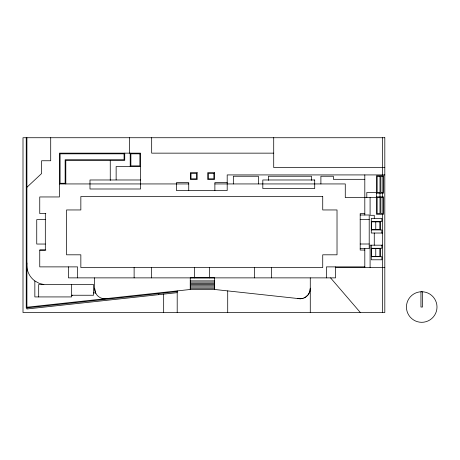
<?xml version="1.0" encoding="UTF-8"?>
<svg xmlns="http://www.w3.org/2000/svg" width="460" height="460" viewBox="0 0 460 460"><rect width="100%" height="100%" fill="white"/><g stroke="black" fill="none" stroke-linecap="round" stroke-linejoin="round"><path stroke-width="0.69" d="M310.218 288.834L310.034 290.829L308.66 293.957M308.056 294.82L305.52 297.2L304.1 297.856M26.91 187.277L41.601 173.546L41.601 160.758L50.709 160.758L50.709 137.73M303.105 298.316L300.478 298.764L297.827 298.523A10.2 10.2 0 0 0 310.276 288.178M71.662 295.332L72.433 295.245M93.535 292.957L95.582 292.733L95.801 293.325M26.91 307.228L190.25 289.484L214.659 289.484L298.218 298.563M177.198 291.577L26.237 307.976L26.237 137.73M177.198 292.663L26.91 308.988L26.91 137.73M273.711 153.151L151.673 153.151L151.673 137.73M140.553 166.566L116.138 166.566L116.138 179.883M384.813 167.561L273.711 167.561L273.711 137.684M384.813 174.921L227.194 174.921L227.194 190.532L176.427 190.532L176.427 182.62L188.738 182.62L188.738 190.532M364.809 179.32L333.35 179.32L333.35 176.243L320.896 176.243L320.896 183.937M140.553 179.981L89.982 179.981L89.982 188.997L140.553 188.997L140.553 153.151L59.415 153.151L59.415 196.955L39.75 196.955L39.75 213.584L45.839 213.584M227.194 182.62L214.877 182.62L214.877 190.532M59.415 183.937L188.738 183.937M214.877 183.937L345.276 183.937L345.276 197.57L376.475 197.57M376.475 192.493L366.798 192.493L366.798 197.57M376.475 193.165L383.513 193.165L383.513 175.766L376.475 175.766L376.475 214.279L383.513 214.279L383.513 196.874L376.475 196.874M364.809 213.584L360.191 213.584L360.191 250.044L364.809 250.044M360.191 214.998L369.207 214.998L369.207 248.641L360.191 248.641M45.316 219.633L36.742 219.633L36.742 244.041L45.316 244.041M360.191 219.633L369.207 219.633M371.283 221.519L381.857 221.519L381.857 218.419L371.283 218.419L371.283 233.03L382.622 233.03M371.283 229.931L381.857 229.931L381.857 233.03M360.191 244.001L369.207 244.001M382.622 245.18L370.087 245.18L370.087 267.496M371.283 248.285L381.857 248.285L381.857 245.18M77.567 277.874L77.567 266.88L39.75 266.88L39.75 250.044L45.316 250.044L45.316 213.584M39.75 250.09L45.839 250.09M371.283 256.691L381.857 256.691L381.857 259.791L371.283 259.791L371.283 245.18M364.809 266.88L326.445 266.88L326.445 277.874M335.564 267.496L384.813 267.496M190.25 280.882L214.659 280.882M190.25 282.112L214.659 282.112M190.25 283.343L214.659 283.343M190.25 284.573L214.659 284.573M190.25 285.798L214.659 285.798M190.25 287.029L214.659 287.029M190.25 288.259L214.659 288.259M71.662 295.245L93.535 295.245L93.535 284.527L38.686 284.527L38.686 296.93M43.855 284.527L39.341 283.429L34.845 280.962A19.659 19.659 0 0 1 26.91 262.976M330.562 277.874L360.364 312.541M95.346 292.1L94.633 288.178L94.633 277.874M422.481 291.801L422.481 307.033L420.952 307.033L420.952 291.801M382.622 137.73L382.622 174.921M382.622 192.855L382.622 197.162M382.622 214.377L382.622 312.541M380.253 221.519L380.253 229.931M380.253 248.285L380.253 256.691M379.994 193.165L379.994 196.874M375.768 221.858L375.768 229.592M375.768 248.618L375.768 256.358M374.267 218.419L374.267 215.303L370.087 215.303L370.087 197.57M374.267 233.03L374.267 245.18M364.809 174.921L364.809 214.998M364.809 248.641L364.809 267.496M335.564 266.88L335.564 277.874L68.448 277.874L68.448 266.88M311.5 180.349L311.5 176.243L268.404 176.243L268.404 180.349M310.276 277.874L310.276 312.541M271.636 267.553L271.636 277.874M258.399 183.937L258.399 176.243L233.335 176.243L233.335 183.937M254.409 267.553L254.409 277.874M227.711 290.904L227.711 312.541M214.659 289.484L214.659 277.834L190.25 277.834L190.25 289.484M209.656 267.553L209.656 277.874M194.356 267.553L194.356 277.874M177.198 290.904L177.198 312.541M163.668 294.13L163.668 312.541M158.729 293.583L158.729 294.67M151.357 267.553L151.357 277.874M134.124 267.553L134.124 277.874M130.209 153.151L130.209 166.566M129.651 137.73L129.651 153.151M124.74 153.151L124.74 160.408L65.809 160.408L65.809 183.937M110.256 160.408L110.256 180.418M71.662 284.527L71.662 296.93L34.845 296.93L34.845 280.962M107.082 298.523A10.2 10.2 0 0 1 94.633 288.178M421.716 291.749L419.721 291.881A15.283 15.283 0 0 0 408.831 315.244A15.283 15.283 0 0 0 434.608 315.244A15.283 15.283 0 0 0 423.712 291.881L421.716 291.749M384.813 137.73L23 137.73L23 312.541L384.813 312.541L384.813 137.73M124.073 153.824L60.087 153.824L60.087 183.27L65.142 183.27L65.142 159.741L124.073 159.741L124.073 153.824M139.886 153.824L130.881 153.824L130.881 165.893L139.886 165.893L139.886 153.824M197.162 172.684L190.348 172.684L190.348 179.504L197.162 179.504L197.162 172.684M214.532 172.684L207.719 172.684L207.719 179.504L214.532 179.504L214.532 172.684M196.495 173.357L191.015 173.357L191.015 178.831L196.495 178.831L196.495 173.357M213.865 173.357L208.386 173.357L208.386 178.831L213.865 178.831L213.865 173.357M379.994 176.439L377.148 176.439L377.148 192.498L379.994 192.498L379.994 176.439M382.841 176.439L380.874 176.439L380.874 192.498L382.841 192.498L382.841 176.439M314.709 179.981L262.815 179.981L262.815 188.554L314.709 188.554L314.709 179.981M322.73 196.523L80.845 196.523L80.845 209.955L66.556 209.955L66.556 254.811L80.845 254.811L80.845 267.553L322.73 267.553L322.73 254.811L337.019 254.811L337.019 209.955L322.73 209.955L322.73 196.523M379.994 197.547L377.148 197.547L377.148 213.607L379.994 213.607L379.994 197.547M382.841 197.547L380.874 197.547L380.874 213.607L382.841 213.607L382.841 197.547M379.92 221.858L371.617 221.858L371.617 229.592L379.92 229.592L379.92 221.858M379.92 248.618L371.617 248.618L371.617 256.358L379.92 256.358L379.92 248.618"/></g></svg>
